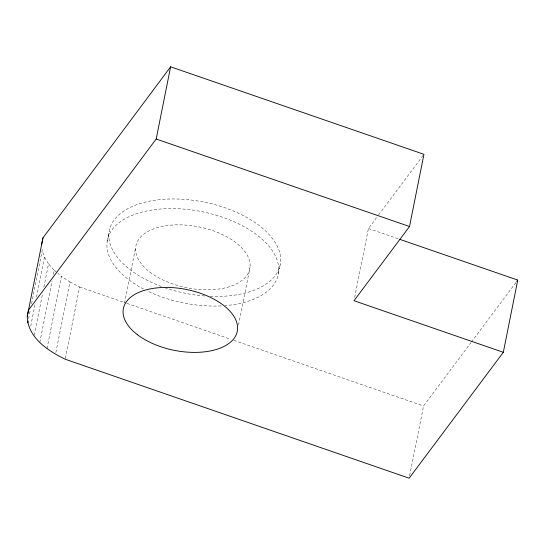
<?xml version="1.0" encoding="UTF-8"?>
<svg xmlns="http://www.w3.org/2000/svg" width="545" height="545" viewBox="0 0 545 545"><rect width="100%" height="100%" fill="white"/><g stroke="black" fill="none" stroke-linecap="round" stroke-linejoin="round"><path stroke-width="0.41" stroke-dasharray="2.73 2.04" d="M28.585 318.648L30.241 310.35M31.569 303.708L42.183 250.591L42.06 248.963M30.718 326.121L35.364 302.884M36.522 297.073L44.486 257.233L42.183 250.591M34.267 335.229L42.728 292.897M43.886 287.086L48.532 263.848L44.486 257.233M39.792 342.492L52.061 281.077M53.39 274.435L54.221 270.286L48.532 263.848M46.993 348.596L61.422 276.383L57.818 273.331M55.863 352.554L69.958 282.003L61.422 276.383M65.373 358.392L79.631 287.011L69.958 282.003M107.263 241.088L109.184 231.462M124.519 303.109L135.691 247.205M238.492 325.024L249.998 267.445M278.427 273.556L280.348 263.93M354.672 297.406L368.44 228.512L378.114 215.582M409.629 475.703L423.56 405.984L470.907 342.696M378.625 214.9L423.445 154.998M471.418 342.015L516.224 282.133M368.44 228.512L398.143 238.771M79.631 287.011L126.242 303.129M127.046 303.408L230.705 339.269M233.921 340.38L423.56 405.984M54.221 270.286L57.218 272.827M161.313 286.452A87.118 46.55 11.3 0 1 130.882 207.12A87.118 46.55 11.3 0 1 269.911 235.42A87.118 46.55 11.3 0 1 209.614 296.289M204.695 295.983A87.118 46.55 11.3 0 1 165.312 287.883M143.505 289.007A87.118 46.55 11.3 0 1 133.164 214.941A87.118 46.55 11.3 0 1 264.863 241.755A87.118 46.55 11.3 0 1 225.146 305.622M221.086 305.895A87.118 46.55 11.3 0 1 147.089 290.819M149.786 271.996A58.077 31.038 11.3 0 0 247.083 275.096A58.077 31.038 11.3 0 0 181.662 224.881A58.077 31.038 11.3 0 0 149.786 271.996"/><path stroke-width="0.82" d="M503.321 352.302L409.131 478.197L65.202 359.223C48.049 350.912 27.604 337.532 27.25 316.291L42.98 237.865L170.612 66.803L423.956 154.317L409.52 226.522L354.012 300.724L503.321 352.302L517.75 280.089L399.751 239.33M27.754 322.803L28.088 321.141M27.25 316.291L28.551 310.078L156.183 139.016L170.612 66.803M41.679 244.085L42.98 237.865M516.735 281.452L517.75 280.089M156.183 139.016L409.52 226.522M137.279 334.582A58.077 31.038 11.3 0 0 234.575 337.675A58.077 31.038 11.3 0 0 169.154 287.467A58.077 31.038 11.3 0 0 137.279 334.582"/></g></svg>
